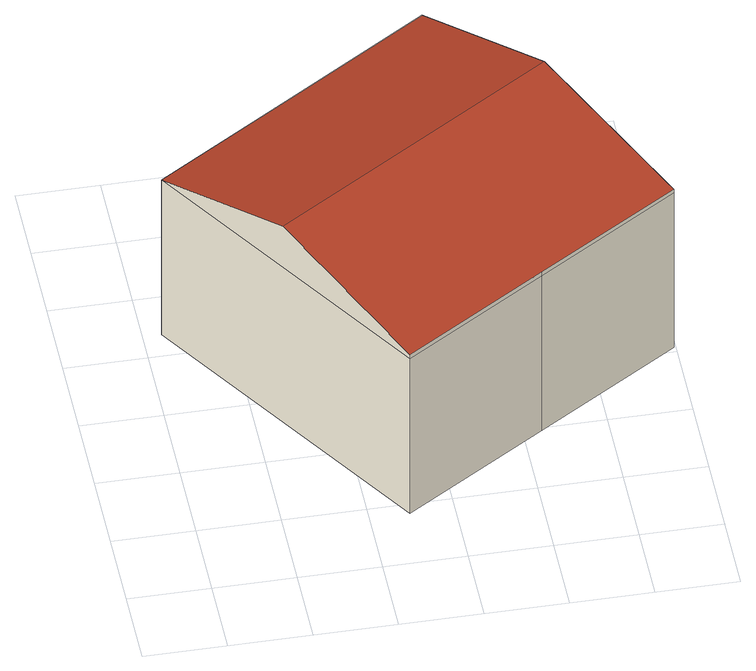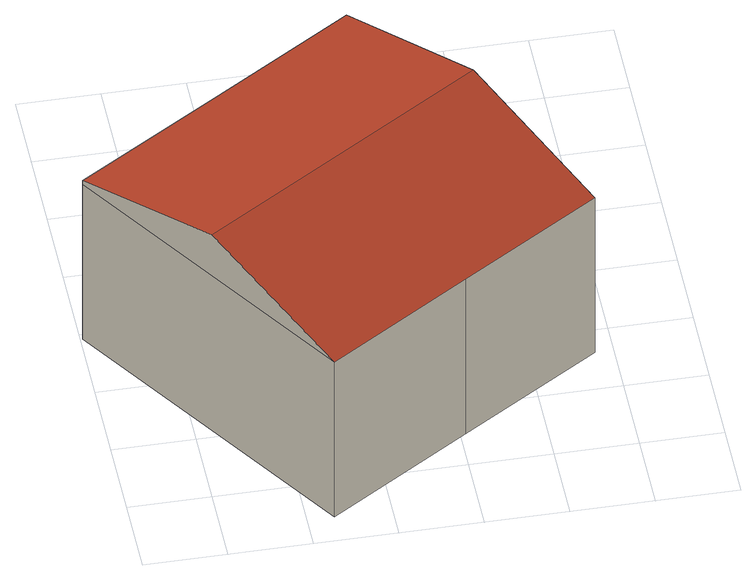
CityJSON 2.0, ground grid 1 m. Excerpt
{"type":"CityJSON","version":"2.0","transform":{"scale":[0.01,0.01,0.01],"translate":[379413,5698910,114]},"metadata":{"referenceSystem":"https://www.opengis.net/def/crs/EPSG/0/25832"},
"CityObjects":{
"building1":{"type":"Building","attributes":{"Gemeindeschluessel":"05911000","Geometrietyp2DReferenz":"3000","function":"31001_2723","roofType":"5000","measuredHeight":3.04,"storeysAboveGround":1},"geometry":[{"type":"Solid","lod":"2","boundaries":[[[[0,1,2,3]],[[4,5,1,0]],[[6,7,5,4]],[[8,9,7,6]],[[10,11,9,8]],[[3,2,11,10]],[[3,10,12,13,0]],[[12,14,15,16,13]],[[13,16,4,0]],[[16,15,6,4]],[[15,14,8,6]],[[14,12,10,8]],[[1,5,7,9,11,2]]]],"semantics":{"surfaces":[{"type":"WallSurface"},{"type":"RoofSurface"},{"type":"GroundSurface"}],"values":[[0,0,0,0,0,0,1,1,0,0,0,0,2]]}}]}
},
"vertices":[
[368,659,258],[368,659,18],[194,547,18],[194,547,258],[597,307,258],[597,307,18],[422,196,258],[422,196,18],[247,84,258],[247,84,18],[22,437,258],[22,437,18],[132,265,321],[479,487,321],[247,84,264],[422,196,264],[597,307,264]
]}
